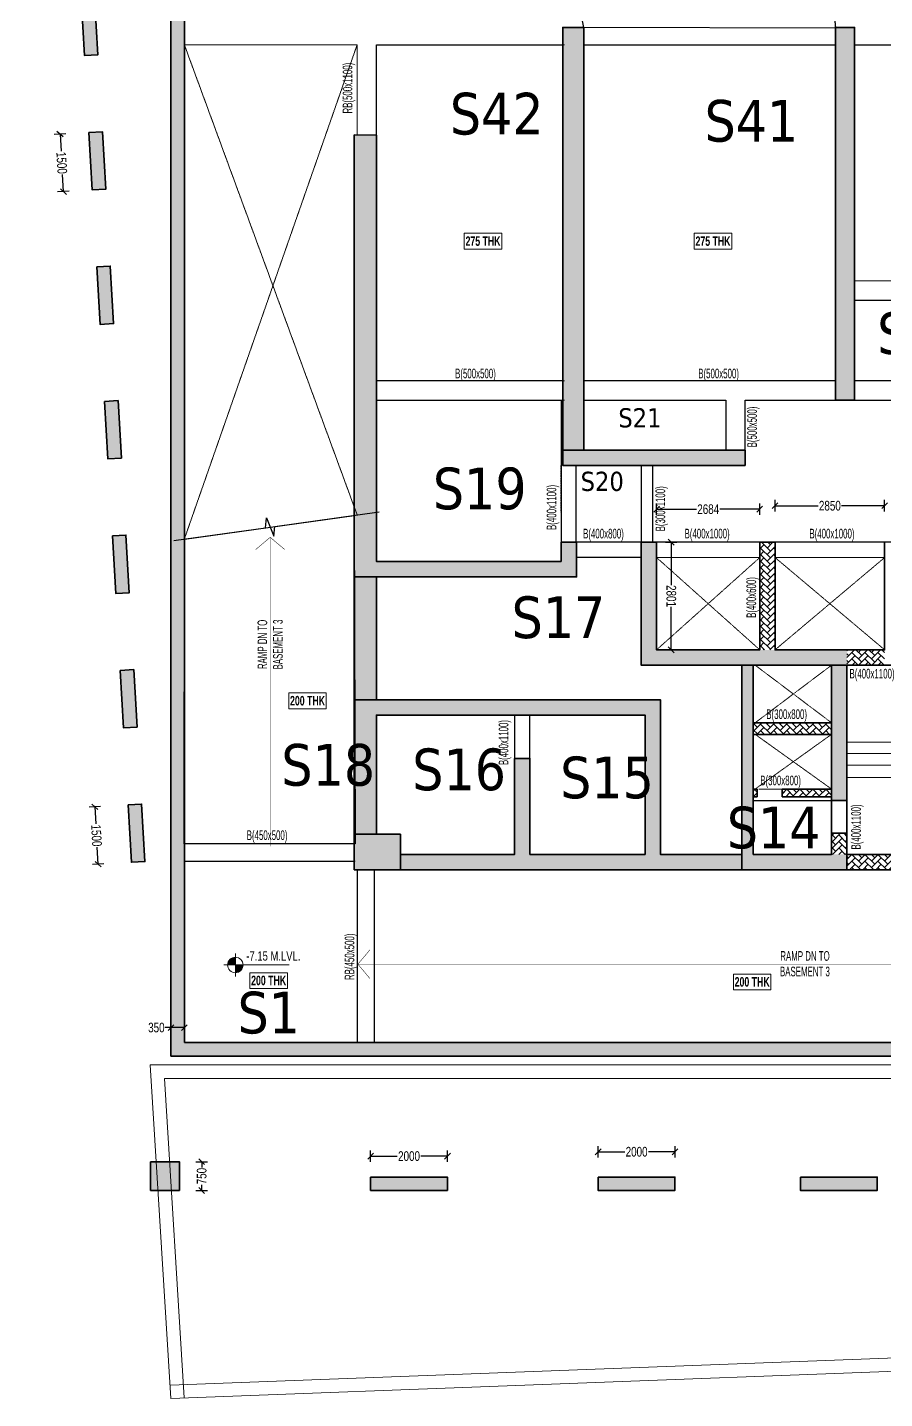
# Model space of a CAD drawing. Header units: millimetres. Extents: x -9 to 67274, y 2 to 62585.
# Drawn here: x -9 to 22306, y 2 to 35691 of the extents above; entities that cross this region are included whole.
import ezdxf

# ---------------------------------------------------------------- set-up
doc = ezdxf.new("R2010")
doc.units = ezdxf.units.MM
doc.linetypes.add('HIDDEN', pattern=[0.375, 0.25, -0.125])
doc.linetypes.add('HIDDEN2', pattern=[0.1875, 0.125, -0.0625])
for name, color, linetype, lineweight in [('A-ANNO-DIMS', 8, 'Continuous', 15), ('A-DETL-MISC', 35, 'Continuous', 15), ('A-FLOR-IDEN', 11, 'Continuous', 9), ('A-HIDD-ABVE', 8, 'HIDDEN', 20), ('A-HIDD-BELW', 8, 'HIDDEN2', 20), ('G-____-____-DIMS', 7, 'Continuous', 9), ('S-BEAM', 7, 'Continuous', 18), ('S-BEAM-IDEN', 2, 'Continuous', 9), ('S-COL HATCH', 9, 'Continuous', 0), ('S-COLS', 5, 'Continuous', 35)]:
    doc.layers.add(name, color=color, linetype=linetype, lineweight=lineweight)
doc.layers.add('changes', color=7, linetype='Continuous')
doc.styles.add('Dim.s & Anno.(Misc.)', font='ARIALN.TTF')
doc.styles.add('SOBHA', font='swisscl.ttf')
doc.styles.add('Swis721 LtCn BT', font='swisscl.ttf', dxfattribs={"width": 0.9, "height": 233.355162})
doc.styles.add('Swis721 LtCn BT_1', font='swisscl.ttf', dxfattribs={"height": 240})
doc.styles.add('Swis721 LtCn BT_B', font='', dxfattribs={"width": 0.9, "height": 246.918336})
doc.styles.get('Swis721 LtCn BT_B').set_extended_font_data('Swis721 LtCn BT', bold=True)
doc.dimstyles.new('A-GFC-100', dxfattribs={"dimscale": 100, "dimtxt": 1.75, "dimasz": 1.5, "dimexe": 1.5, "dimexo": 0, "dimgap": 1, "dimtad": 1, "dimdsep": 46, "dimtxsty": 'Dim.s & Anno.(Misc.)', "dimblk": 'ARCHTICK', "dimcen": 0, "dimdle": 1.5, "dimclrd": 256, "dimclre": 8, "dimclrt": 6, "dimazin": 2, "dimtfac": 1, "dimtix": 1, "dimtmove": 2, "dimatfit": 3, "dimfxl": 1, "dimtolj": 1, "dimlwd": -1, "dimlwe": 9, "dimarcsym": 0})
doc.dimstyles.new('S-100', dxfattribs={"dimscale": 100, "dimtxt": 2.5, "dimasz": 1.5, "dimexe": 1.5, "dimexo": 1.5, "dimgap": 0.1, "dimtad": 0, "dimdec": 0, "dimrnd": 0.0005, "dimzin": 0, "dimdsep": 46, "dimtxsty": 'SOBHA', "dimblk": 'OBLIQUE', "dimcen": 0.09, "dimclrd": 8, "dimclre": 8, "dimclrt": 6, "dimadec": 0, "dimazin": 0, "dimtfac": 1, "dimtdec": 0, "dimtofl": 0, "dimtmove": 0, "dimatfit": 3, "dimfxl": 1.5, "dimfxlon": 1, "dimtolj": 1, "dimtzin": 0, "dimlwd": -1, "dimlwe": -1, "dimarcsym": 0})
pattern_1 = [(45, (-31794446.85, 20735559.75), (0, 169.7056275), [360, -120]), (135, (-31794362, 20735644.6), (1e-14, 169.7056275), [360, -120])]

# ---------------------------------------------------------------- blocks, each defined once
blk = doc.blocks.new('_ARCHTICK')
at = {"color": 0, "linetype": 'ByBlock', "const_width": 0.15}
blk.add_lwpolyline([(-0.5, -0.5), (0.5, 0.5)], dxfattribs=at)
blk = doc.blocks.new('A$C31bf04c8')
at = {"layer": 'S-COL HATCH', "transparency": 33554687}
h = blk.add_hatch(color=256, dxfattribs=at)
h.dxf.hatch_style = 1
edge = h.paths.add_edge_path()
edge.add_line((-12645, -10575), (46760, -10575))
edge.add_line((46760, -10575), (50155, -10425))
edge.add_line((50155, -10425), (50155, 18362))
edge.add_arc((65983, 101151), 84288, 235.33184, 259.17631, ccw=False)
edge.add_arc((-8447, 268), 41200, 49.9962, 101.0852)
edge.add_line((-16368, 40699), (-15227, 21150))
edge.add_line((-15227, 21150), (-12645, 21150))
edge.add_line((-12645, 21150), (-12645, -10575))
edge = h.paths.add_edge_path(flags=16)
edge.add_line((-12295, -10225), (46752, -10225))
edge.add_line((46752, -10225), (49805, -10090))
edge.add_line((49805, -10090), (49805, 18073))
edge.add_arc((65983, 101151), 84638, 235.32076, 258.98032, ccw=False)
edge.add_arc((-8447, 268), 40850, 49.9733, 100.6568)
edge.add_line((-16001, 40413), (-14897, 21500))
edge.add_line((-14897, 21500), (-12295, 21500))
edge.add_line((-12295, 21500), (-12295, -10225))
h = blk.add_hatch(color=256, dxfattribs=at)
h.dxf.hatch_style = 1
h.paths.add_polyline_path([(-14983, 16966), (-14896, 15469), (-14547, 15489), (-14634, 16986)])
h = blk.add_hatch(color=256, dxfattribs=at)
h.dxf.hatch_style = 1
h.paths.add_polyline_path([(-14779, 13466), (-14692, 11969), (-14342, 11989), (-14430, 13486)])
h = blk.add_hatch(color=256, dxfattribs=at)
h.dxf.hatch_style = 1
h.paths.add_polyline_path([(-14575, 9966), (-14488, 8469), (-14138, 8489), (-14226, 9986)])
h = blk.add_hatch(color=256, dxfattribs=at)
h.dxf.hatch_style = 1
h.paths.add_polyline_path([(-14371, 6466), (-14283, 4969), (-13934, 4989), (-14021, 6486)])
h = blk.add_hatch(color=256, dxfattribs=at)
h.dxf.hatch_style = 1
h.paths.add_polyline_path([(-14166, 2964), (-14079, 1466), (-13730, 1486), (-13817, 2984)])
h = blk.add_hatch(color=256, dxfattribs=at)
h.dxf.hatch_style = 1
h.paths.add_polyline_path([(-13962, -536), (-13875, -2034), (-13525, -2014), (-13613, -516)])
h = blk.add_hatch(color=256, dxfattribs=at)
h.dxf.hatch_style = 1
h.paths.add_polyline_path([(-13758, -4034), (-13671, -5531), (-13321, -5511), (-13409, -4014)])
h = blk.add_hatch(color=256, dxfattribs=at)
h.dxf.hatch_style = 1
h.paths.add_polyline_path([(-5446, -14074), (-5446, -13724), (-7446, -13724), (-7446, -14074)])
h = blk.add_hatch(color=256, dxfattribs=at)
h.dxf.hatch_style = 1
h.paths.add_polyline_path([(478, -14074), (478, -13724), (-1522, -13724), (-1522, -14074)])
h = blk.add_hatch(color=256, dxfattribs=at)
h.dxf.hatch_style = 1
h.paths.add_polyline_path([(5745, -14074), (5745, -13724), (3745, -13724), (3745, -14074)])
at = {"layer": 'S-COLS', "elevation": 0}
blk.add_lwpolyline([(-12645, -10575), (46760, -10575), (50155, -10425), (50155, 18362, -0.104418), (18038, 31827, 0.226686), (-16368, 40699), (-15227, 21150), (-12645, 21150)], format="xyb", close=True, dxfattribs=at)
at = {"layer": 'S-COLS'}
blk.add_lwpolyline([(-12295, -10225), (46752, -10225), (49805, -10090), (49805, 18073, -0.103603), (17826, 31549, 0.224825), (-16001, 40413), (-14897, 21500), (-12295, 21500)], format="xyb", close=True, dxfattribs=at)
at = {"layer": 'S-COLS', "elevation": 0}
for points in [[(-14983, 16966), (-14634, 16986), (-14547, 15489), (-14896, 15469)], [(-14779, 13466), (-14430, 13486), (-14342, 11989), (-14692, 11969)], [(-14575, 9966), (-14226, 9986), (-14138, 8489), (-14488, 8469)], [(-14371, 6466), (-14021, 6486), (-13934, 4989), (-14283, 4969)], [(-14166, 2964), (-13817, 2984), (-13730, 1486), (-14079, 1466)], [(-13962, -536), (-13613, -516), (-13525, -2014), (-13875, -2034)], [(-13758, -4034), (-13409, -4014), (-13321, -5511), (-13671, -5531)], [(-7446, -13724), (-5446, -13724), (-5446, -14074), (-7446, -14074)], [(-1522, -13724), (478, -13724), (478, -14074), (-1522, -14074)], [(3745, -13724), (5745, -13724), (5745, -14074), (3745, -14074)]]:
    blk.add_lwpolyline(points, close=True, dxfattribs=at)
blk = doc.blocks.new('Spot Elevations - M_Spot Elevation - Target Filled-23738-FIRST FLOOR  FRAMING PLAN _NTA_')
at = {"layer": 'G-____-____-DIMS'}
h = blk.add_hatch(color=256, dxfattribs=at)
edge = h.paths.add_edge_path(flags=0)
edge.add_line((0, 0), (-2, 0))
edge.add_arc((0, 0), 2, 90, 180, ccw=False)
edge.add_line((0, 2), (0, 0))
h = blk.add_hatch(color=256, dxfattribs=at)
edge = h.paths.add_edge_path(flags=0)
edge.add_line((0, 0), (2, 0))
edge.add_arc((0, 0), 2, 270, 360, ccw=False)
edge.add_line((0, -2), (0, 0))
for p, q in [((-3, 0), (14, 0)), ((0, -3), (0, 3))]:
    blk.add_line(p, q, dxfattribs=at)
blk.add_circle((0, 0), 2, dxfattribs=at)
blk = doc.blocks.new('A$C0921b736')
at = {"layer": 'S-COL HATCH', "transparency": 33554687}
h = blk.add_hatch(color=256, dxfattribs=at)
h.dxf.hatch_style = 1
h.paths.add_polyline_path([(5425, 11675), (5425, 11275), (10175, 11275), (10175, 11675)])
h.paths.add_polyline_path([(5425, 11675), (5975, 11675), (5975, 22675), (5425, 22675)])
h = blk.add_hatch(color=256, dxfattribs=at)
h.dxf.hatch_style = 1
h.paths.add_polyline_path([(12525, 12975), (13025, 12975), (13025, 22675), (12525, 22675)])
h = blk.add_hatch(color=256, dxfattribs=at)
h.dxf.hatch_style = 1
h.paths.add_polyline_path([(5785, 8375), (5785, 9275), (5385, 9275), (5385, 8775), (575, 8775), (575, 19875), (0, 19879), (0, 8375)])
h = blk.add_hatch(color=256, dxfattribs=at)
h.dxf.hatch_style = 1
h.paths.add_polyline_path([(12825, 6075), (12825, 6475), (7871, 6475), (7871, 9275), (7471, 9275), (7471, 6075)])
at = {"layer": 'S-COL HATCH'}
h = blk.add_hatch(dxfattribs=at)
h.set_pattern_fill('AR-HBONE', color=256, scale=30)
h.set_pattern_definition(pattern_1)
h.paths.add_polyline_path([(10555, 6475), (10955, 6475), (10955, 9275), (10555, 9275)])
h = blk.add_hatch(dxfattribs=at)
h.set_pattern_fill('AR-HBONE', color=256, scale=30)
h.set_pattern_definition(pattern_1)
h.paths.add_polyline_path([(13805, 6475), (12825, 6475), (12825, 6075), (13805, 6075)])
at = {"layer": 'S-COL HATCH', "transparency": 33554687}
h = blk.add_hatch(color=256, dxfattribs=at)
h.dxf.hatch_style = 1
h.paths.add_polyline_path([(10385, 6075), (10085, 6075), (10085, 750), (10385, 750), (12825, 750), (12825, 1150), (10385, 1150), (10385, 2850), (10385, 2850), (10385, 2850)])
h = blk.add_hatch(color=256, dxfattribs=at)
h.dxf.hatch_style = 1
h.paths.add_polyline_path([(12825, 6075), (12425, 6075), (12425, 6075), (12425, 4575), (12425, 4575), (12425, 4275), (12425, 2550), (12825, 2550)])
h = blk.add_hatch(color=256, dxfattribs=at)
h.dxf.hatch_style = 1
h.paths.add_polyline_path([(7571, 4775), (7571, 1150), (4571, 1150), (4571, 3648), (4171, 3648), (4171, 1150), (1200, 1150), (1200, 750), (10085, 750), (10085, 1150), (7971, 1150), (7971, 5175), (0, 5175), (0, 1675), (575, 1675), (575, 4775)])
at = {"layer": 'S-COL HATCH'}
h = blk.add_hatch(dxfattribs=at)
h.set_pattern_fill('AR-HBONE', color=256, scale=30)
h.set_pattern_definition(pattern_1)
h.paths.add_polyline_path([(12425, 4575), (10385, 4575), (10385, 4275), (12425, 4275)])
h = blk.add_hatch(dxfattribs=at)
h.set_pattern_fill('AR-HBONE', color=256, scale=30)
h.set_pattern_definition(pattern_1)
h.paths.add_polyline_path([(10485, 2850), (10385, 2850), (10385, 2650), (10485, 2650)])
h = blk.add_hatch(dxfattribs=at)
h.set_pattern_fill('AR-HBONE', color=256, scale=30)
h.set_pattern_definition(pattern_1)
h.paths.add_polyline_path([(11135, 2850), (11135, 2650), (12425, 2650), (12425, 2850)])
at = {"layer": 'S-COL HATCH', "transparency": 33554687}
h = blk.add_hatch(color=256, dxfattribs=at)
h.dxf.hatch_style = 1
h.paths.add_polyline_path([(0, 1675), (0, 750), (1200, 750), (1200, 1675)])
at = {"layer": 'S-COL HATCH'}
h = blk.add_hatch(dxfattribs=at)
h.set_pattern_fill('AR-HBONE', color=256, scale=30)
h.set_pattern_definition(pattern_1)
h.paths.add_polyline_path([(12825, 1700), (12425, 1700), (12425, 1150), (12825, 1150)])
h = blk.add_hatch(dxfattribs=at)
h.set_pattern_fill('AR-HBONE', color=256, scale=30)
h.set_pattern_definition(pattern_1)
h.paths.add_polyline_path([(12825, 1150), (20425, 1150), (20425, 750), (12825, 750)])
at = {"layer": 'S-COLS'}
for p, q in [((12425, 2550), (12825, 2550)), ((12425, 1700), (12825, 1700))]:
    blk.add_line(p, q, dxfattribs=at)
for points in [[(5425, 11675), (5425, 22675), (5975, 22675), (5975, 11675), (5425, 11675)], [(18625, 6075), (7471, 6075), (7471, 9275), (7871, 9275), (7871, 6475), (10555, 6475), (10555, 9275)], [(10555, 9275), (10955, 9275)], [(10955, 9275), (10955, 6475), (13805, 6475), (13805, 9275)], [(10085, 6075), (10085, 750), (10385, 750)], [(10385, 1150), (10385, 6075)], [(12425, 6075), (12425, 1150)], [(12425, 750), (12825, 750), (12825, 6075)], [(0, 5175), (0, 1675), (575, 1675), (575, 4775), (7571, 4775), (7571, 1150), (4571, 1150), (4571, 3648), (4171, 3648), (4171, 1150), (1200, 1150), (1200, 750), (10085, 750)], [(10085, 1150), (7971, 1150), (7971, 5175), (25, 5175)], [(10485, 2850), (10385, 2850)], [(10385, 2650), (10485, 2650)], [(10485, 2650), (10485, 2850)], [(11135, 2850), (11135, 2650)], [(12425, 2850), (11135, 2850)], [(11135, 2650), (12425, 2650)], [(12425, 1150), (10385, 1150)], [(20425, 1150), (12825, 1150), (12825, 750), (23125, 750)], [(10385, 750), (12425, 750)]]:
    blk.add_lwpolyline(points, dxfattribs=at)
at = {"layer": 'S-COLS', "elevation": 0}
for points in [[(12525, 12975), (13025, 12975), (13025, 22675), (12525, 22675)], [(10175, 11675), (5425, 11675), (5425, 11275), (10175, 11275)], [(0, 750), (1200, 750), (1200, 1675), (0, 1675)]]:
    blk.add_lwpolyline(points, close=True, dxfattribs=at)
at = {"layer": 'S-COLS'}
for points in [[(0, 8379), (5785, 8375), (5785, 9275), (5385, 9275), (5385, 8775), (575, 8775), (575, 19875), (0, 19879)], [(12425, 4575), (10385, 4575), (10385, 4275), (12425, 4275)]]:
    blk.add_lwpolyline(points, close=True, dxfattribs=at)
blk = doc.blocks.new('_OBLIQUE')
at = {"color": 0, "linetype": 'ByBlock'}
blk.add_line((-0.5, -0.5), (0.5, 0.5), dxfattribs=at)
blk = doc.blocks.new('*D33')
at = {"layer": 'changes', "color": 8, "transparency": 16777216}
for p, q in [((3726, 9658), (3576, 9658)), ((3726, 9508), (3726, 9808)), ((4076, 9658), (3726, 9658)), ((4076, 9508), (4076, 9808))]:
    blk.add_line(p, q, dxfattribs=at)
at = {"layer": 'Defpoints', "color": 0, "transparency": 16777216}
for p in [(3726, 9658), (3726, 9267, 0), (4076, 9267)]:
    blk.add_point(p, dxfattribs=at)
at = {"layer": 'changes', "color": 8, "transparency": 16777216, "xscale": 150, "yscale": 150, "zscale": 150, "rotation": 180}
blk.add_blockref('_OBLIQUE', (3726, 9658), dxfattribs=at)
at = {"layer": 'changes', "color": 8, "transparency": 16777216, "xscale": 150, "yscale": 150, "zscale": 150}
blk.add_blockref('_OBLIQUE', (4076, 9658), dxfattribs=at)
at = {"layer": 'changes', "color": 6, "transparency": 16777216, "insert": (3348, 9658), "char_height": 250, "attachment_point": 5, "style": 'SOBHA'}
blk.add_mtext('\\A1;350', dxfattribs=at)
blk = doc.blocks.new('*D34')
at = {"layer": 'changes', "color": 8, "transparency": 16777216}
for p, q in [((16371, 23001), (16371, 23301)), ((19056, 23001), (19056, 23301)), ((16371, 23151), (17406, 23151)), ((19056, 23151), (18021, 23151))]:
    blk.add_line(p, q, dxfattribs=at)
at = {"layer": 'Defpoints', "color": 0, "transparency": 16777216}
for p in [(19056, 23151), (16371, 21892), (19056, 21892)]:
    blk.add_point(p, dxfattribs=at)
at = {"layer": 'changes', "color": 8, "transparency": 16777216, "xscale": 150, "yscale": 150, "zscale": 150, "rotation": 180}
blk.add_blockref('_OBLIQUE', (16371, 23151), dxfattribs=at)
at = {"layer": 'changes', "color": 8, "transparency": 16777216, "xscale": 150, "yscale": 150, "zscale": 150}
blk.add_blockref('_OBLIQUE', (19056, 23151), dxfattribs=at)
at = {"layer": 'changes', "color": 6, "transparency": 16777216, "insert": (17714, 23151), "char_height": 250, "attachment_point": 5, "style": 'SOBHA'}
blk.add_mtext('\\A1;2684', dxfattribs=at)
blk = doc.blocks.new('*D35')
at = {"layer": 'changes', "color": 8, "transparency": 16777216}
for p, q in [((19456, 23091), (19456, 23391)), ((19456, 23241), (20574, 23241)), ((22306, 23241), (21187, 23241)), ((22306, 23091), (22306, 23391))]:
    blk.add_line(p, q, dxfattribs=at)
at = {"layer": 'Defpoints', "color": 0, "transparency": 16777216}
for p in [(22306, 23241), (19456, 21892), (22306, 21892)]:
    blk.add_point(p, dxfattribs=at)
at = {"layer": 'changes', "color": 8, "transparency": 16777216, "xscale": 150, "yscale": 150, "zscale": 150, "rotation": 180}
blk.add_blockref('_OBLIQUE', (19456, 23241), dxfattribs=at)
at = {"layer": 'changes', "color": 8, "transparency": 16777216, "xscale": 150, "yscale": 150, "zscale": 150}
blk.add_blockref('_OBLIQUE', (22306, 23241), dxfattribs=at)
at = {"layer": 'changes', "color": 6, "transparency": 16777216, "insert": (20881, 23241), "char_height": 250, "attachment_point": 5, "style": 'SOBHA'}
blk.add_mtext('\\A1;2850', dxfattribs=at)
blk = doc.blocks.new('*D37')
at = {"layer": 'changes', "color": 8, "transparency": 16777216}
for p, q in [((16601, 22292), (16901, 22292)), ((16751, 22292), (16751, 21175)), ((16751, 19491), (16751, 20607)), ((16601, 19491), (16901, 19491))]:
    blk.add_line(p, q, dxfattribs=at)
at = {"layer": 'Defpoints', "color": 0, "transparency": 16777216}
for p in [(16371, 22292), (16751, 22292), (16371, 19491)]:
    blk.add_point(p, dxfattribs=at)
at = {"layer": 'changes', "color": 8, "transparency": 16777216, "xscale": 150, "yscale": 150, "zscale": 150}
for p, rotation in [((16751, 22292), 90.00008141731024), ((16751, 19491), 270.0000814173102)]:
    blk.add_blockref('_OBLIQUE', p, dxfattribs=dict(at, rotation=rotation))
at = {"layer": 'changes', "color": 6, "transparency": 16777216, "insert": (16751, 20891), "char_height": 250, "attachment_point": 5, "rotation": 270.0001, "style": 'SOBHA'}
blk.add_mtext('\\A1;2801', dxfattribs=at)
blk = doc.blocks.new('*D38')
at = {"layer": 'changes', "color": 8, "transparency": 16777216}
for p, q in [((4378, 6168), (4678, 6168)), ((4528, 6168), (4528, 6020)), ((4378, 5418), (4678, 5418)), ((4528, 5418), (4528, 5565))]:
    blk.add_line(p, q, dxfattribs=at)
at = {"layer": 'Defpoints', "color": 0, "transparency": 16777216}
for p in [(3949, 6168, 0), (3949, 5418, 0), (4528, 5418)]:
    blk.add_point(p, dxfattribs=at)
at = {"layer": 'changes', "color": 8, "transparency": 16777216, "xscale": 150, "yscale": 150, "zscale": 150}
for p, rotation in [((4528, 6168), 90), ((4528, 5418), 270)]:
    blk.add_blockref('_OBLIQUE', p, dxfattribs=dict(at, rotation=rotation))
at = {"layer": 'changes', "color": 6, "transparency": 16777216, "insert": (4528, 5793), "char_height": 250, "attachment_point": 5, "rotation": 90, "style": 'SOBHA'}
blk.add_mtext('\\A1;750', dxfattribs=at)
blk = doc.blocks.new('*D39')
at = {"layer": 'changes', "color": 8, "transparency": 16777216}
for p, q in [((8926, 6162), (8926, 6462)), ((10926, 6162), (10926, 6462)), ((8926, 6312), (9619, 6312)), ((10926, 6312), (10232, 6312))]:
    blk.add_line(p, q, dxfattribs=at)
at = {"layer": 'Defpoints', "color": 0, "transparency": 16777216}
for p in [(10926, 6312), (8926, 5768), (10926, 5768)]:
    blk.add_point(p, dxfattribs=at)
at = {"layer": 'changes', "color": 8, "transparency": 16777216, "xscale": 150, "yscale": 150, "zscale": 150, "rotation": 180}
blk.add_blockref('_OBLIQUE', (8926, 6312), dxfattribs=at)
at = {"layer": 'changes', "color": 8, "transparency": 16777216, "xscale": 150, "yscale": 150, "zscale": 150}
blk.add_blockref('_OBLIQUE', (10926, 6312), dxfattribs=at)
at = {"layer": 'changes', "color": 6, "transparency": 16777216, "insert": (9926, 6312), "char_height": 250, "attachment_point": 5, "style": 'SOBHA'}
blk.add_mtext('\\A1;2000', dxfattribs=at)
blk = doc.blocks.new('*D40')
at = {"layer": 'changes', "color": 8, "transparency": 16777216}
for p, q in [((14850, 6275), (14850, 6575)), ((14850, 6425), (15543, 6425)), ((16850, 6425), (16156, 6425)), ((16850, 6275), (16850, 6575))]:
    blk.add_line(p, q, dxfattribs=at)
at = {"layer": 'Defpoints', "color": 0, "transparency": 16777216}
for p in [(16850, 6425), (14850, 5768, 0), (16850, 5768, 0)]:
    blk.add_point(p, dxfattribs=at)
at = {"layer": 'changes', "color": 8, "transparency": 16777216, "xscale": 150, "yscale": 150, "zscale": 150, "rotation": 180}
blk.add_blockref('_OBLIQUE', (14850, 6425), dxfattribs=at)
at = {"layer": 'changes', "color": 8, "transparency": 16777216, "xscale": 150, "yscale": 150, "zscale": 150}
blk.add_blockref('_OBLIQUE', (16850, 6425), dxfattribs=at)
at = {"layer": 'changes', "color": 6, "transparency": 16777216, "insert": (15850, 6425), "char_height": 250, "attachment_point": 5, "style": 'SOBHA'}
blk.add_mtext('\\A1;2000', dxfattribs=at)
blk = doc.blocks.new('*D31')
at = {"layer": 'changes', "color": 8, "transparency": 16777216}
for p, q in [((1895, 15416), (1595, 15398)), ((1745, 15407), (1771, 14962)), ((1832, 13910), (1806, 14355)), ((1982, 13918), (1682, 13901))]:
    blk.add_line(p, q, dxfattribs=at)
at = {"layer": 'Defpoints', "color": 0, "transparency": 16777216}
for p in [(1745, 15407), (2613, 15458, 0), (2701, 13960, 0)]:
    blk.add_point(p, dxfattribs=at)
at = {"layer": 'changes', "color": 8, "transparency": 16777216, "xscale": 150, "yscale": 150, "zscale": 150}
for p, rotation in [((1745, 15407), 93.33900046714079), ((1832, 13910), 273.3390004671408)]:
    blk.add_blockref('_OBLIQUE', p, dxfattribs=dict(at, rotation=rotation))
at = {"layer": 'changes', "color": 6, "transparency": 16777216, "insert": (1788, 14658), "char_height": 250, "attachment_point": 5, "rotation": 273.339, "style": 'SOBHA'}
blk.add_mtext('\\A1;1500', dxfattribs=at)
blk = doc.blocks.new('*D32')
at = {"layer": 'changes', "color": 8, "transparency": 16777216}
for p, q in [((990, 32923), (691, 32905)), ((840, 32914), (866, 32469)), ((928, 31417), (902, 31862)), ((1078, 31425), (778, 31408))]:
    blk.add_line(p, q, dxfattribs=at)
at = {"layer": 'Defpoints', "color": 0, "transparency": 16777216}
for p in [(1592, 32958, 0), (928, 31417), (1680, 31460, 0)]:
    blk.add_point(p, dxfattribs=at)
at = {"layer": 'changes', "color": 8, "transparency": 16777216, "xscale": 150, "yscale": 150, "zscale": 150}
for p, rotation in [((840, 32914), 93.33900038658074), ((928, 31417), 273.3390003865807)]:
    blk.add_blockref('_OBLIQUE', p, dxfattribs=dict(at, rotation=rotation))
at = {"layer": 'changes', "color": 6, "transparency": 16777216, "insert": (884, 32165), "char_height": 250, "attachment_point": 5, "rotation": 273.339, "style": 'SOBHA'}
blk.add_mtext('\\A1;1500', dxfattribs=at)
blk = doc.blocks.new('A$C40398dd4')
at = {"layer": 'A-ANNO-DIMS', "ltscale": 500, "elevation": 0}
blk.add_lwpolyline([(5810, 1000), (6600, 1000), (6600, 1565)], dxfattribs=at)
at = {"layer": 'A-DETL-MISC'}
for p, q in [((2300, 4925), (2300, 2925)), ((2600, 4925), (2600, 2925)), ((2900, 4925), (2900, 2925)), ((3200, 4925), (3200, 2925)), ((3500, 4925), (3500, 2925)), ((3800, 4925), (3800, 2925)), ((4100, 4925), (4100, 2925)), ((4400, 4925), (4400, 2925)), ((4700, 4925), (4700, 2925)), ((5000, 4925), (5000, 2925)), ((5300, 4925), (5300, 2925)), ((2300, 0), (2300, 2000)), ((2600, 0), (2600, 2000)), ((2900, 0), (2900, 2000)), ((3200, 0), (3200, 2000)), ((3500, 0), (3500, 2000)), ((3800, 0), (3800, 2000)), ((4100, 0), (4100, 2000)), ((4400, 0), (4400, 2000)), ((4700, 0), (4700, 2000)), ((5000, 0), (5000, 2000)), ((5300, 0), (5300, 2000))]:
    blk.add_line(p, q, dxfattribs=at)
for points in [[(2000, 2925), (0, 2925)], [(5600, 2925), (7600, 2925)], [(2000, 2625), (0, 2625)], [(5600, 2625), (7600, 2625)], [(2000, 2325), (0, 2325)], [(5600, 2325), (7600, 2325)]]:
    blk.add_lwpolyline(points, dxfattribs=at)
blk.add_lwpolyline([(5600, 2925), (5600, 2000), (2000, 2000), (2000, 2925)], close=True, dxfattribs=at)
at = {"layer": 'A-DETL-MISC', "elevation": 0}
for points in [[(2000, 2000), (0, 2000)], [(5600, 2000), (7600, 2000)]]:
    blk.add_lwpolyline(points, dxfattribs=at)
at = {"layer": 'A-ANNO-DIMS', "ltscale": 500}
for points in [[(1688, 3925), (5510, 3925)], [(6600, 1565), (6600, 3126)], [(1988, 1000), (5810, 1000)]]:
    blk.add_leader(points, dimstyle='A-GFC-100', override={"dimasz": 2, "dimtad": 0, "dimfxl": 0.18, "dimarcsym": 1}, dxfattribs=at)

msp = doc.modelspace()

# ---------------------------------------------------------------- hatches: boundary and pattern name
at = {"layer": 'S-COL HATCH', "transparency": 33554687}
h = msp.add_hatch(color=256, dxfattribs=at)
h.dxf.hatch_style = 1
h.paths.add_polyline_path([(9075.7, 21390.6), (8500.7, 21390.6), (8500.7, 18190.6), (9075.7, 18190.6)])
h = msp.add_hatch(color=256, dxfattribs=at)
h.dxf.hatch_style = 1
h.paths.add_polyline_path([(3948.5, 5417.8), (3948.5, 6167.8), (3198.5, 6167.8), (3198.5, 5417.8)])

# ---------------------------------------------------------------- linework, layer by layer
at = {"elevation": 0}
msp.add_lwpolyline([(3806.8, 22335), (6187.5, 22667.9), (6214.8, 22924.1), (6407.8, 22446.3), (6435.1, 22702.5), (9145.4, 23081.5)], dxfattribs=at)
at = {"layer": 'A-FLOR-IDEN', "color": 8, "elevation": 0, "flags": 128}
for points in [[(11363.5, 30332.2), (11363.5, 29920.3), (12341, 29920.3), (12341, 30332.2)], [(17350.5, 30332.2), (17350.5, 29920.3), (18328, 29920.3), (18328, 30332.2)], [(7772.2, 18368.4), (7772.2, 17956.6), (6794.7, 17956.6), (6794.7, 18368.4)], [(6759.4, 11087), (6759.4, 10675.1), (5781.9, 10675.1), (5781.9, 11087)], [(19347, 11050.2), (19347, 10638.4), (18369.5, 10638.4), (18369.5, 11050.2)]]:
    msp.add_lwpolyline(points, close=True, dxfattribs=at)
at = {"layer": 'A-HIDD-ABVE', "linetype": 'HIDDEN'}
for p, q in [((4076.1, 35241.8, 0), (8575.7, 23001.9, 0)), ((4076.1, 22372.6, 0), (8575.7, 35241.8, 0)), ((16371.3, 21891.8, 0), (19055.7, 19491.8, 0)), ((16371.3, 19491.8, 0), (19055.7, 21891.8, 0)), ((19455.7, 21891.8, 0), (22305.7, 19491.8, 0)), ((19455.7, 19491.8, 0), (22305.7, 21891.8, 0)), ((18935.7, 19091.8, 0), (20925.7, 17591.8, 0)), ((18935.7, 17591.8, 0), (20925.7, 19091.8, 0)), ((18935.7, 17291.8, 0), (20925.7, 15866.6, 0)), ((18935.7, 15866.6, 0), (20925.7, 17291.8, 0))]:
    msp.add_line(p, q, dxfattribs=at)
at = {"layer": 'A-HIDD-BELW', "color": 4, "linetype": 'ByBlock', "ltscale": 500}
for p, q in [((43325.4, 8686.9, 0), (3186.1, 8686.9, 0)), ((3186.1, 8686.9, 0), (3723.3, 1.8, 0)), ((42975.4, 8336.9, 0), (3558.4, 8336.9, 0)), ((3558.4, 8336.9, 0), (4072.7, 23.4, 0)), ((3710.1, 351.5, 0), (29339.9, 1318.9, 0)), ((3723.3, 1.8, 0), (29406.1, 971.1, 0))]:
    msp.add_line(p, q, dxfattribs=at)
at = {"layer": 'changes', "color": 1, "elevation": 0}
for points in [[(13230.1, 41841.8), (20470.6, 41841.8), (21026.7, 35669.4), (14475.7, 35691.8)], [(9075.7, 35241.8), (13925.7, 35241.8), (13925.7, 26491.8), (9075.7, 26491.8)], [(14475.7, 35241.8), (21025.7, 35241.8), (21025.7, 26491.8), (14475.7, 26491.8)], [(21525.7, 35241.8), (28075.7, 35241.8), (28075.7, 27351.8), (26045.7, 27350.6), (26045.7, 26291.8), (24725.7, 26291.8), (24725.7, 29090.6), (21525.7, 29091.8)], [(21525.7, 28591.8), (24325.7, 28591.8), (24325.7, 26491.8), (21525.7, 26491.8)], [(9075.7, 25991.8), (13885.7, 25991.8), (13885.7, 21790.6), (9075.7, 21790.6)], [(14475.7, 25991.8), (18175.7, 25991.8), (18175.7, 24691.8), (14475.7, 24691.8)], [(18675.7, 25991.8), (26045.7, 25991.8), (26045.7, 24290.6), (31575.7, 24291.8), (31575.7, 22291.8), (16271.3, 22291.8), (16271.3, 24291.8), (18675.7, 24291.8)], [(14275.7, 24290.6), (15971.3, 24290.6), (15971.3, 22291.8), (14275.7, 22291.8)], [(4076.1, 22372.6), (8500.8, 22991.4), (8521.3, 14441.8), (4075.7, 14441.8)], [(16471.3, 14165.4), (18585.7, 14165.4), (18585.7, 19090.6), (15971.3, 19090.6), (15971.3, 21891.8), (14285.7, 21891.8), (14285.7, 21390.6), (9075.7, 21390.6), (9075.7, 18190.6), (16471.3, 18190.6)], [(9075.7, 17790.6), (12671.3, 17790.6), (12671.3, 14165.4), (9700.7, 14165.4), (9700.7, 14690.2), (9075.7, 14690.2)], [(13071.4, 17790.6), (16071.3, 17790.6), (16071.3, 14165.4), (13071.4, 14165.4)], [(18885.7, 15566.6), (20925.7, 15566.6), (20925.7, 14165.4), (18885.7, 14165.4)], [(4076.1, 13991.8), (8500.7, 13991.8), (8500.7, 13765.4), (8575.7, 13765.4), (8575.7, 9266.6), (4076.1, 9266.6)], [(9025.7, 13766.6), (31575.7, 13766.6), (31575.7, 9266.6), (9025.7, 9266.6)]]:
    msp.add_lwpolyline(points, close=True, dxfattribs=at)
at = {"layer": 'S-BEAM', "linetype": 'HIDDEN'}
for p, q in [((20470.6, 41841.8, 0), (21026.7, 35669.4, 0)), ((9075.7, 32891.8, 0), (9075.7, 35241.8, 0)), ((9075.7, 35241.8, 0), (13975.7, 35241.8, 0)), ((9845.7, 35241.8, 0), (10375.2, 35241.8, 0)), ((14475.7, 35241.8, 0), (21025.7, 35241.8, 0)), ((28075.7, 35241.8, 0), (21525.7, 35241.8, 0)), ((24375.7, 29091.8, 0), (21525.7, 29091.8, 0)), ((24375.7, 28591.8, 0), (21525.7, 28591.8, 0)), ((9075.7, 26491.8, 0), (13975.7, 26491.8, 0)), ((14475.7, 26491.8, 0), (21025.7, 26491.8, 0)), ((21525.7, 26491.8, 0), (24325.7, 26491.8, 0)), ((9075.7, 25991.8, 0), (13975.7, 25991.8, 0)), ((14475.7, 25991.8, 0), (18175.7, 25991.8, 0)), ((18175.7, 24691.8, 0), (18175.7, 25991.8, 0)), ((18675.7, 25991.8, 0), (26345.7, 25991.8, 0)), ((18675.7, 24691.8, 0), (18675.7, 25991.8, 0)), ((13875.7, 24291.8, 0), (13885.7, 22291.8, 0)), ((14275.7, 24291.8, 0), (14275.7, 22291.8, 0)), ((15971.3, 22291.8, 0), (15971.3, 24291.8, 0)), ((16271.3, 22291.8, 0), (16271.3, 24291.8, 0)), ((14275.7, 22291.8, 0), (15971.3, 22291.8, 0)), ((16371.3, 22291.8, 0), (19055.7, 22291.8, 0)), ((19455.7, 22291.8, 0), (22305.7, 22291.8, 0)), ((14275.7, 21891.8, 0), (15971.3, 21891.8, 0)), ((12671.3, 16664.4, 0), (12671.3, 17791.8, 0)), ((13071.4, 16664.4, 0), (13071.4, 17791.8, 0)), ((18935.7, 15566.6, 0), (20925.7, 15566.6, 0)), ((8521.3, 14441.8, 0), (4075.7, 14441.8, 0)), ((8525.9, 13991.8), (4075.7, 13991.8, 0)), ((8575.7, 13766.6), (8575.7, 9266.6)), ((9025.7, 13766.6), (9025.7, 9266.6))]:
    msp.add_line(p, q, dxfattribs=at)
at = {"layer": 'S-BEAM'}
for p, q in [((4076.1, 35241.8, 0), (8575.7, 35241.8, 0)), ((8575.7, 32891.8, 0), (8575.7, 35241.8)), ((16371.3, 21891.8, 0), (19055.7, 21891.8, 0)), ((19455.7, 21891.8, 0), (22305.7, 21891.8, 0)), ((19035.7, 15866.6, 0), (19685.7, 15866.6, 0))]:
    msp.add_line(p, q, dxfattribs=at)
at = {"layer": 'S-BEAM', "const_width": 12.5, "elevation": 0}
for points in [[(6686.3, 22103.4), (6311.3, 22419.8), (5936.3, 22103.4)], [(6311.3, 14374.2), (6311.3, 22419.8)], [(8909.9, 10933.4), (8593.5, 11308.4), (8909.9, 11683.4)], [(32025.7, 11308.4), (8593.5, 11308.4)]]:
    msp.add_lwpolyline(points, dxfattribs=at)
at = {"layer": 'S-COLS', "elevation": 0}
for points in [[(9075.7, 21390.6), (8500.7, 21390.6), (8500.7, 18190.6), (9075.7, 18190.6)], [(3198.5, 6167.8), (3948.5, 6167.8), (3948.5, 5417.8), (3198.5, 5417.8)]]:
    msp.add_lwpolyline(points, close=True, dxfattribs=at)

# ---------------------------------------------------------------- block references
at = {"layer": 'A-HIDD-BELW', "color": 3}
msp.add_blockref('A$C31bf04c8', (16371.3, 19491.8, 0), dxfattribs=at)
at = {"layer": 'changes'}
msp.add_blockref('A$C0921b736', (8500.7, 13015.4, 0), dxfattribs=at)
at = {"layer": 'G-____-____-DIMS', "xscale": 99.99999999999991, "yscale": 99.99999999999991, "zscale": 99.99999999999991}
msp.add_blockref('Spot Elevations - M_Spot Elevation - Target Filled-23738-FIRST FLOOR  FRAMING PLAN _NTA_', (5403.9, 11287.6), dxfattribs=at)
at = {"layer": 'S-BEAM-IDEN'}
msp.add_blockref('A$C40398dd4', (21325.7, 14166.6, 0), dxfattribs=at)

# ---------------------------------------------------------------- texts
at = {"layer": 'A-FLOR-IDEN', "color": 1, "char_height": 246.92, "width": 1155, "attachment_point": 2, "line_spacing_factor": 0.964267, "style": 'Swis721 LtCn BT_B'}
for s, insert in [('275 THK', (11852.3, 30254.1, 0)), ('275 THK', (17839.3, 30254.1, 0)), ('200 THK', (7283.5, 18290.4, 0)), ('200 THK', (6270.6, 11008.9, 0)), ('200 THK', (18858.2, 10972.1, 0))]:
    msp.add_mtext(s, dxfattribs=dict(at, insert=insert))
at = {"layer": 'changes', "attachment_point": 1, "style": 'Dim.s & Anno.(Misc.)'}
for s, insert, char_height in [('{\\fTahoma|b0|i0|c0|p34;S42}', (10988.5, 33989.9), 1084.701), ('{\\fTahoma|b0|i0|c0|p34;S41}', (17619.1, 33804.1), 1084.701), ('{\\fTahoma|b0|i0|c0|p34;S39}', (22111.7, 28274.3), 1084.701), ('{\\fTahoma|b0|i0|c0|p34;S21}', (15373.7, 25780.1, 0), 500), ('{\\fTahoma|b0|i0|c0|p34;S19}', (10546, 24234.3), 1084.701), ('{\\fTahoma|b0|i0|c0|p34;S20}', (14392.4, 24126.5), 500), ('{\\fTahoma|b0|i0|c0|p34;S17}', (12594.9, 20880.9), 1084.701), ('{\\fTahoma|b0|i0|c0|p34;S18}', (6602.3, 17039.9), 1084.701), ('{\\fTahoma|b0|i0|c0|p34;S16}', (10009.5, 16921.8), 1084.701), ('{\\fTahoma|b0|i0|c0|p34;S15}', (13859.7, 16712.2), 1084.701), ('{\\fTahoma|b0|i0|c0|p34;S14}', (18199.3, 15407.7, 0), 1084.701), ('{\\fTahoma|b0|i0|c0|p34;S1}', (5461.6, 10591.9), 1084.701)]:
    msp.add_mtext_dynamic_manual_height_columns(s, width=6038.664, gutter_width=5423.5, heights=[1159.3], dxfattribs=dict(at, insert=insert, char_height=char_height))
at = {"layer": 'G-____-____-DIMS', "insert": (5689.3, 11643.2), "char_height": 240, "width": 1683.881, "attachment_point": 1, "line_spacing_factor": 0.970126, "style": 'Swis721 LtCn BT_1'}
msp.add_mtext('-7.15 M.LVL.', dxfattribs=at)
at = {"layer": 'S-BEAM-IDEN', "style": 'Swis721 LtCn BT', "width": 0.8}
for s, rotation, p in [('RB(500x1100)', 90, (8450.1, 33450.6, 0)), ('B(500x500)', 360, (11125, 26558.5, 0)), ('B(500x500)', 360, (17455, 26558.5, 0)), ('B(500x500)', 90, (18980.9, 24760.5, 0)), ('B(400x1100)', 90, (13760.1, 22609.8, 0)), ('B(300x1100)', 90, (16592.4, 22574.3, 0)), ('B(400x800)', 360, (14457.3, 22391.2, 0)), ('B(400x1000)', 360, (17099, 22391.2, 0)), ('B(400x1000)', 360, (20349, 22391.2, 0)), ('B(400x600)', 90, (18960.3, 20323.2, 0)), ('RAMP DN TO', 90, (6232, 18988, 0)), ('BASEMENT 3', 90, (6636.9, 18979.9, 0)), ('B(400x1100)', 360, (21392, 18745.8)), ('B(300x800)', 360, (19226.8, 17691.2, 0)), ('B(400x1100)', 90, (12511.8, 16489.9)), ('B(300x800)', 360, (19068.8, 15966, 0)), ('B(400x1100)', 90, (21686.8, 14292.7)), ('B(450x500)', 360, (5700.4, 14540.9, 0)), ('RB(450x500)', 90, (8502.5, 10897.3))]:
    msp.add_text(s, height=250, rotation=rotation, dxfattribs=at).set_placement(p)
for s, p in [('RAMP DN TO', (19590.7, 11398.4, 0)), ('BASEMENT 3', (19582.6, 10993.5, 0))]:
    msp.add_text(s, height=250, dxfattribs=at).set_placement(p)

# ---------------------------------------------------------------- dimensions: what is measured, and where the dimension line sits
at = {"layer": 'changes'}
for p1, p2, distance, picture, middle in [((1592.2, 32957.9, 0), (1679.6, 31460.4, 0), -753, '*D32', (884.2, 32165.3)), ((16371.3, 21891.8, 0), (19055.7, 21891.8, 0), 1259.1, '*D34', (17713.5, 23150.9)), ((19455.7, 21891.8, 0), (22305.7, 21891.8, 0), 1349, '*D35', (20880.7, 23240.8)), ((16371.3, 19490.6, 0), (16371.3, 22291.8, 0), -379.8, '*D37', (16751.1, 20891.2)), ((2700.6, 13960.4, 0), (2613.2, 15457.9, 0), 869.9, '*D31', (1788.5, 14658.5)), ((4076.1, 9266.6, 0), (3726.1, 9266.6, 0), -391.5, '*D33', (3347.6, 9658.1)), ((8925.7, 5767.8, 0), (10925.7, 5767.8, 0), 544.6, '*D39', (9925.7, 6312.3)), ((14849.8, 5767.8, 0), (16849.8, 5767.8, 0), 656.8, '*D40', (15849.8, 6424.6)), ((3948.5, 6167.8, 0), (3948.5, 5417.8, 0), 579.1, '*D38', (4527.6, 5792.8))]:
    dim = msp.add_aligned_dim(p1=p1, p2=p2, distance=distance, dimstyle='S-100', dxfattribs=at)
    dim.commit()
    dim.dimension.update_dxf_attribs({"geometry": picture, "text_midpoint": middle})

doc.saveas('drawing.dxf')
